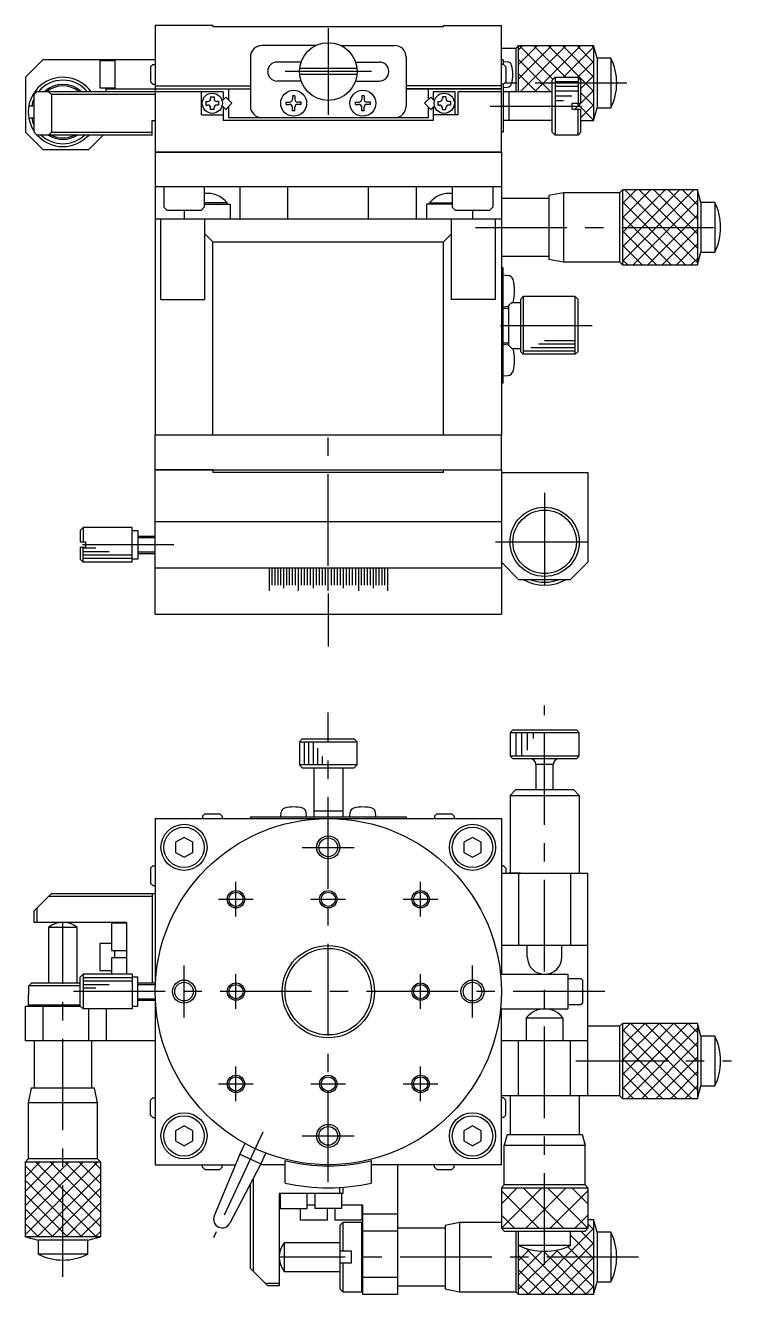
# Model space of a CAD drawing. Extents: x -1 to 373, y -8 to 363.
# Drawn here: x 128.2 to 250.6, y 143.5 to 363.4 of the extents above; entities that cross this region are included whole.
import ezdxf

# ---------------------------------------------------------------- set-up
doc = ezdxf.new("R2010")
doc.units = 0
doc.header["$LTSCALE"] = 0.5
doc.linetypes.add('CENTER', pattern=[50.8, 31.75, -6.35, 6.35, -6.35])
for name, color, linetype in [('MSM_CENTER', 1, 'CENTER'), ('MSM_CONTINUOUS', 7, 'CONTINUOUS'), ('MSM_NARROW', 5, 'CONTINUOUS')]:
    doc.layers.add(name, color=color, linetype=linetype)

msp = doc.modelspace()

# ---------------------------------------------------------------- linework, layer by layer
at = {"layer": 'MSM_CENTER'}
for p, q in [((180.69, 362.92), (180.69, 347.92)), ((188.19, 355.42), (173.19, 355.42)), ((232.44, 353.42), (211.39, 353.42)), ((208.73, 349.42), (226.27, 349.42)), ((206.18, 328.42), (250.6, 328.42)), ((210.55, 311.42), (229.43, 311.42)), ((180.69, 269.76), (180.69, 292.65)), ((218.19, 282.42), (218.19, 265.42)), ((153.94, 273.42), (136.29, 273.42)), ((209.69, 273.92), (226.69, 273.92)), ((180.69, 265), (180.69, 255.77)), ((180.69, 162.99), (180.69, 244.33)), ((218.19, 148.67), (218.19, 245.55)), ((176.19, 220.99), (185.19, 220.99)), ((164.69, 208.99), (164.69, 214.99)), ((196.69, 208.99), (196.69, 214.99)), ((161.69, 211.99), (167.69, 211.99)), ((177.69, 211.99), (183.69, 211.99)), ((193.69, 211.99), (199.69, 211.99)), ((134.69, 146.56), (134.69, 207.99)), ((155.69, 191.49), (155.69, 200.49)), ((205.69, 191.49), (205.69, 200.49)), ((164.69, 192.99), (164.69, 198.99)), ((196.69, 192.99), (196.69, 198.99)), ((228.6, 195.99), (136.29, 195.99)), ((164.69, 176.99), (164.69, 182.99)), ((196.69, 176.99), (196.69, 182.99)), ((223.6, 183.99), (250.6, 183.99)), ((161.69, 179.99), (167.69, 179.99)), ((177.69, 179.99), (183.69, 179.99)), ((193.69, 179.99), (199.69, 179.99)), ((169.32, 171.62), (160.79, 153.31)), ((176.19, 170.99), (185.19, 170.99)), ((234.44, 149.99), (172.19, 149.99))]:
    msp.add_line(p, q, dxfattribs=at)
at = {"layer": 'MSM_CONTINUOUS'}
for p, q in [((160.69, 363.42), (150.69, 363.42)), ((150.69, 363.42), (150.69, 341.42)), ((160.69, 363.42), (160.69, 363.22)), ((160.69, 363.22), (200.69, 363.22)), ((200.69, 363.42), (210.69, 363.42)), ((200.69, 363.22), (200.69, 363.42)), ((210.69, 341.42), (210.69, 363.42)), ((178.51, 359.92), (169.19, 359.92)), ((182.87, 359.92), (192.19, 359.92)), ((213.19, 359.42), (210.69, 359.42)), ((213.69, 359.92), (213.19, 359.42)), ((213.19, 359.42), (213.19, 351.92)), ((213.69, 351.92), (213.69, 359.92)), ((213.69, 359.92), (226.69, 359.92)), ((227.28, 357.72), (226.69, 359.92)), ((226.69, 359.92), (226.69, 346.92)), ((128.19, 354.42), (131.19, 357.42)), ((150.69, 357.42), (131.19, 357.42)), ((141.09, 357.27), (141.09, 352.57)), ((143.69, 357.27), (141.09, 357.27)), ((143.69, 357.42), (143.69, 352.42)), ((150.29, 356.62), (149.89, 356.22)), ((150.29, 356.62), (150.69, 356.62)), ((167.19, 357.92), (167.19, 349.42)), ((175.97, 357.07), (171.84, 357.07)), ((185.41, 357.07), (189.54, 357.07)), ((194.19, 357.92), (194.19, 349.42)), ((210.99, 357.42), (210.69, 357.42)), ((211.09, 356.62), (210.69, 356.62)), ((210.99, 357.42), (210.99, 356.62)), ((210.99, 357.17), (211.77, 357.1)), ((211.09, 356.62), (211.49, 356.22)), ((227.28, 357.72), (227.28, 349.12)), ((229.69, 357.72), (227.28, 357.72)), ((229.69, 357.72), (229.69, 349.12)), ((128.19, 354.42), (128.19, 344.92)), ((149.89, 356.22), (149.89, 353.62)), ((185.66, 355.92), (175.71, 355.92)), ((185.66, 354.92), (175.71, 354.92)), ((211.49, 356.22), (211.49, 353.62)), ((219.49, 353.92), (219.99, 354.42)), ((219.99, 354.42), (223.99, 354.42)), ((219.99, 354.42), (219.99, 344.42)), ((224.49, 353.92), (223.99, 354.42)), ((223.99, 354.42), (223.99, 349.92)), ((129.69, 351.42), (130.19, 351.92)), ((158.69, 351.92), (130.19, 351.92)), ((132.69, 351.42), (132.19, 351.92)), ((141.09, 352.57), (143.69, 352.57)), ((142.19, 351.92), (142.19, 352.42)), ((142.19, 352.42), (167.19, 352.42)), ((149.89, 353.62), (150.29, 353.22)), ((150.29, 353.22), (150.69, 353.22)), ((150.69, 352.92), (167.19, 352.92)), ((158.69, 347.92), (158.69, 351.92)), ((162.49, 351.92), (158.69, 351.92)), ((162.49, 351.92), (162.49, 350.53)), ((163.39, 352.42), (163.39, 350.53)), ((175.97, 353.77), (171.84, 353.77)), ((185.41, 353.77), (189.54, 353.77)), ((210.69, 352.92), (194.19, 352.92)), ((210.69, 352.92), (194.19, 352.92)), ((210.69, 352.42), (194.19, 352.42)), ((194.19, 352.42), (210.69, 352.42)), ((197.99, 352.42), (197.99, 350.53)), ((202.69, 351.92), (198.89, 351.92)), ((198.89, 351.92), (198.89, 350.53)), ((202.69, 347.92), (202.69, 351.92)), ((210.69, 351.92), (203.19, 351.92)), ((203.19, 347.92), (203.19, 351.92)), ((211.09, 353.22), (210.69, 353.22)), ((210.99, 353.22), (210.99, 344.92)), ((210.99, 352.67), (211.77, 352.73)), ((219.49, 351.92), (210.99, 351.92)), ((211.49, 353.62), (211.09, 353.22)), ((211.99, 351.92), (211.99, 346.92)), ((219.49, 344.92), (219.49, 353.92)), ((224.49, 349.92), (224.49, 353.92)), ((129.69, 344.92), (129.69, 351.42)), ((132.69, 351.42), (132.69, 344.92)), ((150.69, 351.42), (132.69, 351.42)), ((159.49, 350.22), (159.79, 350.22)), ((159.49, 350.22), (159.49, 349.62)), ((160.29, 351.02), (160.89, 351.02)), ((160.29, 351.02), (160.29, 350.72)), ((160.89, 351.02), (160.89, 350.72)), ((161.69, 350.22), (161.39, 350.22)), ((161.69, 350.22), (161.69, 349.62)), ((162.29, 350.33), (162.94, 350.98)), ((164, 349.92), (162.94, 350.98)), ((162.94, 348.86), (164, 349.92)), ((173.39, 350.12), (173.99, 350.12)), ((173.39, 349.72), (173.39, 350.12)), ((173.39, 349.72), (173.99, 349.72)), ((174.49, 351.22), (174.49, 350.62)), ((174.89, 351.22), (174.49, 351.22)), ((174.89, 351.22), (174.89, 350.62)), ((175.99, 350.12), (175.39, 350.12)), ((175.99, 349.72), (175.39, 349.72)), ((175.99, 349.72), (175.99, 350.12)), ((185.39, 350.12), (185.99, 350.12)), ((185.39, 349.72), (185.39, 350.12)), ((185.39, 349.72), (185.99, 349.72)), ((186.49, 351.22), (186.49, 350.62)), ((186.89, 351.22), (186.49, 351.22)), ((186.89, 351.22), (186.89, 350.62)), ((187.99, 350.12), (187.39, 350.12)), ((187.99, 349.72), (187.39, 349.72)), ((187.99, 349.72), (187.99, 350.12)), ((197.38, 349.92), (198.44, 350.98)), ((198.44, 348.86), (197.38, 349.92)), ((199.09, 350.33), (198.44, 350.98)), ((199.69, 350.22), (199.69, 349.62)), ((199.69, 350.22), (199.99, 350.22)), ((200.49, 351.02), (200.49, 350.72)), ((201.09, 351.02), (200.49, 351.02)), ((201.09, 351.02), (201.09, 350.72)), ((201.89, 350.22), (201.59, 350.22)), ((201.89, 350.22), (201.89, 349.62)), ((222.99, 349.92), (224.49, 349.92)), ((222.99, 348.92), (222.99, 349.92)), ((129.69, 349.42), (128.77, 349.42)), ((158.69, 347.92), (162.49, 347.92)), ((159.49, 349.62), (159.79, 349.62)), ((160.29, 348.82), (160.29, 349.12)), ((160.89, 348.82), (160.29, 348.82)), ((160.89, 348.82), (160.89, 349.12)), ((161.69, 349.62), (161.39, 349.62)), ((162.94, 348.86), (162.29, 349.5)), ((162.49, 349.31), (162.49, 346.92)), ((163.39, 349.31), (163.39, 347.42)), ((174.49, 348.62), (174.49, 349.22)), ((174.89, 348.62), (174.49, 348.62)), ((174.89, 348.62), (174.89, 349.22)), ((186.49, 348.62), (186.49, 349.22)), ((186.89, 348.62), (186.49, 348.62)), ((186.89, 348.62), (186.89, 349.22)), ((197.99, 349.31), (197.99, 347.42)), ((198.44, 348.86), (199.09, 349.5)), ((198.89, 349.31), (198.89, 346.92)), ((203.19, 347.92), (198.89, 347.92)), ((199.69, 349.62), (199.99, 349.62)), ((200.49, 348.82), (200.49, 349.12)), ((200.49, 348.82), (201.09, 348.82)), ((201.09, 348.82), (201.09, 349.12)), ((201.89, 349.62), (201.59, 349.62)), ((222.99, 348.92), (224.49, 348.92)), ((223.99, 344.42), (223.99, 348.92)), ((224.49, 344.92), (224.49, 348.92)), ((226.69, 346.92), (227.28, 349.12)), ((227.28, 349.12), (229.69, 349.12)), ((128.77, 347.42), (129.69, 347.42)), ((150.19, 344.42), (150.19, 346.92)), ((150.19, 346.92), (150.69, 346.92)), ((198.89, 346.92), (162.49, 346.92)), ((197.99, 347.42), (163.39, 347.42)), ((219.49, 346.92), (210.99, 346.92)), ((224.49, 346.92), (226.69, 346.92)), ((131.19, 341.92), (128.19, 344.92)), ((130.19, 344.42), (129.69, 344.92)), ((150.19, 344.42), (130.19, 344.42)), ((132.19, 344.42), (132.69, 344.92)), ((132.69, 344.92), (150.19, 344.92)), ((139.19, 341.92), (141.69, 344.42)), ((210.99, 344.92), (210.69, 344.92)), ((219.99, 344.42), (219.49, 344.92)), ((223.99, 344.42), (219.99, 344.42)), ((224.49, 344.92), (223.99, 344.42)), ((131.19, 341.92), (139.19, 341.92)), ((210.69, 341.42), (150.69, 341.42)), ((150.69, 341.42), (210.69, 341.42)), ((150.69, 341.42), (150.69, 292.42)), ((210.69, 341.42), (210.69, 292.42)), ((210.69, 335.42), (150.69, 335.42)), ((152.19, 335.42), (152.19, 331.92)), ((159.19, 335.42), (159.19, 331.92)), ((165.39, 329.92), (165.39, 335.42)), ((173.69, 329.92), (173.69, 335.42)), ((187.69, 329.92), (187.69, 335.42)), ((195.99, 329.92), (195.99, 335.42)), ((202.19, 335.42), (202.19, 331.92)), ((209.19, 335.42), (209.19, 331.92)), ((221.44, 334.42), (218.94, 333.92)), ((221.44, 334.42), (221.44, 322.42)), ((231.19, 334.42), (221.44, 334.42)), ((231.69, 334.92), (231.19, 334.42)), ((231.19, 334.42), (231.19, 322.42)), ((231.69, 334.92), (231.69, 321.92)), ((244.69, 334.92), (231.69, 334.92)), ((244.6, 334.92), (244.69, 334.82)), ((244.69, 334.92), (244.69, 321.92)), ((245.28, 332.72), (244.69, 334.92)), ((163.14, 332.67), (159.19, 332.67)), ((159.19, 332.42), (163.69, 332.42)), ((163.14, 332.42), (163.14, 332.67)), ((163.69, 332.42), (163.69, 329.92)), ((202.19, 332.42), (197.69, 332.42)), ((197.69, 332.42), (197.69, 329.92)), ((198.24, 332.67), (202.19, 332.67)), ((198.24, 332.42), (198.24, 332.67)), ((218.94, 333.42), (210.69, 333.42)), ((218.94, 333.92), (218.94, 322.92)), ((245.28, 332.72), (245.28, 324.12)), ((247.69, 332.72), (245.28, 332.72)), ((247.69, 332.72), (247.69, 324.12)), ((150.69, 329.92), (210.69, 329.92)), ((151.69, 315.92), (151.69, 329.92)), ((152.69, 331.42), (152.19, 331.92)), ((152.69, 331.42), (158.69, 331.42)), ((155.69, 331.42), (155.69, 329.92)), ((158.69, 331.42), (159.19, 331.92)), ((159.32, 315.92), (159.32, 329.92)), ((202.06, 315.92), (202.06, 329.92)), ((202.69, 331.42), (202.19, 331.92)), ((202.69, 331.42), (208.69, 331.42)), ((205.69, 331.42), (205.69, 329.92)), ((208.69, 331.42), (209.19, 331.92)), ((209.69, 315.92), (209.69, 329.92)), ((160.69, 325.92), (159.32, 327.28)), ((160.69, 292.42), (160.69, 325.92)), ((160.69, 325.92), (200.69, 325.92)), ((200.69, 325.92), (202.06, 327.28)), ((200.69, 292.42), (200.69, 325.92)), ((210.69, 323.42), (218.94, 323.42)), ((244.69, 321.92), (245.28, 324.12)), ((245.28, 324.12), (247.69, 324.12)), ((210.99, 321.42), (210.69, 321.42)), ((210.99, 301.42), (210.99, 321.42)), ((218.94, 322.92), (221.44, 322.42)), ((221.44, 322.42), (231.19, 322.42)), ((231.19, 322.42), (231.69, 321.92)), ((231.69, 321.92), (244.69, 321.92)), ((210.99, 320.17), (211.84, 320.09)), ((151.69, 315.92), (159.32, 315.92)), ((209.69, 315.92), (202.06, 315.92)), ((210.99, 314.67), (211.84, 314.74)), ((211.99, 314.92), (212.49, 315.42)), ((211.99, 307.92), (211.99, 314.92)), ((212.49, 315.42), (213.99, 315.42)), ((214.49, 316.42), (213.99, 315.92)), ((213.99, 315.92), (213.99, 306.92)), ((223.49, 316.42), (214.49, 316.42)), ((214.49, 316.42), (214.49, 306.42)), ((223.49, 306.42), (223.49, 316.42)), ((223.99, 315.92), (223.49, 316.42)), ((223.99, 306.92), (223.99, 315.92)), ((210.99, 314.42), (211.99, 314.42)), ((210.99, 308.42), (211.99, 308.42)), ((210.99, 308.17), (211.99, 308.08)), ((211.99, 307.92), (212.49, 307.42)), ((212.49, 307.42), (213.99, 307.42)), ((213.99, 306.92), (214.49, 306.42)), ((223.49, 306.42), (214.49, 306.42)), ((223.99, 306.92), (223.49, 306.42)), ((210.99, 301.42), (210.69, 301.42)), ((210.99, 302.67), (211.84, 302.74)), ((210.69, 292.42), (150.69, 292.42)), ((150.69, 261.42), (150.69, 292.42)), ((210.69, 286.42), (210.69, 292.42)), ((150.69, 286.42), (210.69, 286.42)), ((160.69, 286.42), (150.69, 286.42)), ((160.69, 286.42), (160.69, 285.92)), ((200.69, 285.92), (160.69, 285.92)), ((200.69, 286.42), (210.69, 286.42)), ((200.69, 285.92), (200.69, 286.42)), ((210.69, 286.42), (210.69, 261.42)), ((210.69, 285.92), (225.69, 285.92)), ((225.69, 285.92), (225.69, 270.42)), ((210.69, 277.42), (150.69, 277.42)), ((137.69, 275.92), (138.19, 276.42)), ((137.69, 275.92), (137.69, 273.92)), ((138.19, 276.42), (138.19, 273.92)), ((146.69, 276.42), (138.19, 276.42)), ((146.69, 270.42), (146.69, 276.42)), ((146.69, 275.92), (147.69, 275.92)), ((147.69, 275.92), (147.69, 270.92)), ((147.69, 274.92), (150.69, 274.92)), ((137.69, 273.92), (138.69, 273.92)), ((138.69, 272.92), (137.69, 272.92)), ((137.69, 272.92), (137.69, 270.92)), ((138.19, 270.42), (138.19, 272.92)), ((138.69, 272.92), (138.69, 273.92)), ((137.69, 270.92), (138.19, 270.42)), ((147.69, 270.92), (146.69, 270.92)), ((147.69, 271.92), (150.69, 271.92)), ((146.69, 270.42), (138.19, 270.42)), ((150.69, 269.42), (210.69, 269.42)), ((170.43, 269.42), (170.43, 265.42)), ((170.92, 269.42), (170.92, 266.42)), ((171.42, 269.42), (171.42, 266.42)), ((171.92, 269.42), (171.92, 266.42)), ((172.42, 269.42), (172.42, 266.42)), ((172.92, 269.42), (172.92, 265.92)), ((173.43, 269.42), (173.43, 266.42)), ((173.94, 269.42), (173.94, 266.42)), ((174.45, 269.42), (174.45, 266.42)), ((174.96, 269.42), (174.96, 266.42)), ((175.48, 269.42), (175.48, 265.42)), ((176, 269.42), (176, 266.42)), ((176.51, 269.42), (176.51, 266.42)), ((177.03, 269.42), (177.03, 266.42)), ((177.55, 269.42), (177.55, 266.42)), ((178.07, 269.42), (178.07, 265.92)), ((178.6, 269.42), (178.6, 266.42)), ((179.12, 269.42), (179.12, 266.42)), ((179.64, 269.42), (179.64, 266.42)), ((180.17, 269.42), (180.17, 266.42)), ((180.69, 265.42), (180.69, 269.42)), ((181.21, 269.42), (181.21, 266.42)), ((181.74, 269.42), (181.74, 266.42)), ((182.26, 269.42), (182.26, 266.42)), ((182.78, 269.42), (182.78, 266.42)), ((183.3, 269.42), (183.3, 265.92)), ((183.82, 269.42), (183.82, 266.42)), ((184.34, 269.42), (184.34, 266.42)), ((184.86, 269.42), (184.86, 266.42)), ((185.38, 269.42), (185.38, 266.42)), ((185.9, 269.42), (185.9, 265.42)), ((186.41, 269.42), (186.41, 266.42)), ((186.93, 269.42), (186.93, 266.42)), ((187.44, 269.42), (187.44, 266.42)), ((187.95, 269.42), (187.95, 266.42)), ((188.45, 269.42), (188.45, 265.92)), ((188.96, 269.42), (188.96, 266.42)), ((189.46, 269.42), (189.46, 266.42)), ((189.96, 269.42), (189.96, 266.42)), ((190.46, 269.42), (190.46, 266.42)), ((190.95, 269.42), (190.95, 265.42)), ((213.69, 267.42), (210.69, 270.42)), ((222.69, 267.42), (225.69, 270.42)), ((213.69, 267.42), (222.69, 267.42)), ((150.69, 261.42), (210.69, 261.42)), ((176.19, 239.79), (175.69, 239.29)), ((176.19, 239.79), (185.19, 239.79)), ((185.19, 239.79), (185.69, 239.29)), ((212.69, 241.34), (212.19, 240.84)), ((224.19, 240.84), (212.19, 240.84)), ((212.19, 240.84), (212.19, 236.84)), ((212.69, 241.34), (223.69, 241.34)), ((224.19, 240.84), (223.69, 241.34)), ((224.19, 236.84), (224.19, 240.84)), ((175.69, 239.29), (185.69, 239.29)), ((175.69, 239.29), (175.69, 235.29)), ((185.69, 235.29), (185.69, 239.29)), ((212.19, 236.84), (224.19, 236.84)), ((212.19, 236.84), (212.69, 236.34)), ((223.69, 236.34), (212.69, 236.34)), ((219.69, 235.34), (216.69, 235.34)), ((216.69, 235.34), (216.69, 230.99)), ((219.69, 230.99), (219.69, 235.34)), ((223.69, 236.34), (224.19, 236.84)), ((185.69, 235.29), (175.69, 235.29)), ((175.69, 235.29), (176.19, 234.79)), ((176.19, 234.79), (185.19, 234.79)), ((178.19, 234.79), (178.19, 226.29)), ((183.19, 234.79), (183.19, 226.29)), ((185.19, 234.79), (185.69, 235.29)), ((212.19, 229.99), (213.19, 230.99)), ((213.19, 230.99), (223.19, 230.99)), ((223.19, 230.99), (224.19, 229.99)), ((212.19, 229.99), (224.19, 229.99)), ((212.19, 229.99), (212.19, 216.49)), ((224.19, 229.99), (224.19, 216.49)), ((158.89, 226.39), (159.29, 226.79)), ((159.29, 226.79), (158.89, 226.39)), ((159.29, 226.79), (161.89, 226.79)), ((161.89, 226.79), (162.29, 226.39)), ((162.29, 226.39), (161.89, 226.79)), ((172.44, 226.29), (172.51, 227.07)), ((176.94, 226.29), (176.87, 227.07)), ((178.19, 227.29), (183.19, 227.29)), ((184.44, 226.29), (184.51, 227.07)), ((188.94, 226.29), (188.87, 227.07)), ((199.09, 226.39), (199.49, 226.79)), ((199.49, 226.79), (199.09, 226.39)), ((199.49, 226.79), (202.09, 226.79)), ((202.09, 226.79), (202.49, 226.39)), ((202.49, 226.39), (202.09, 226.79)), ((150.69, 225.99), (150.69, 197.49)), ((150.69, 225.99), (210.69, 225.99)), ((158.89, 226.39), (158.89, 225.99)), ((158.89, 226.39), (158.89, 225.99)), ((162.29, 226.39), (162.29, 225.99)), ((162.29, 226.39), (162.29, 225.99)), ((167.19, 226.29), (194.19, 226.29)), ((167.19, 226.29), (167.19, 225.99)), ((194.19, 226.29), (194.19, 225.99)), ((199.09, 226.39), (199.09, 225.99)), ((199.09, 226.39), (199.09, 225.99)), ((202.49, 226.39), (202.49, 225.99)), ((202.49, 226.39), (202.49, 225.99)), ((210.69, 225.99), (210.69, 198.99)), ((155.69, 222.72), (154.19, 221.86)), ((157.19, 221.86), (155.69, 222.72)), ((205.69, 222.72), (204.19, 221.86)), ((207.19, 221.86), (205.69, 222.72)), ((154.19, 221.86), (154.19, 220.12)), ((154.19, 220.12), (155.69, 219.26)), ((155.69, 219.26), (157.19, 220.12)), ((157.19, 220.12), (157.19, 221.86)), ((204.19, 221.86), (204.19, 220.12)), ((204.19, 220.12), (205.69, 219.26)), ((205.69, 219.26), (207.19, 220.12)), ((207.19, 220.12), (207.19, 221.86)), ((149.89, 217.39), (150.29, 217.79)), ((150.29, 217.79), (150.69, 217.79)), ((211.09, 217.79), (210.69, 217.79)), ((211.49, 217.39), (211.09, 217.79)), ((149.89, 217.39), (149.89, 214.79)), ((210.69, 216.49), (225.69, 216.49)), ((211.49, 217.39), (211.49, 216.49)), ((213.99, 216.49), (211.99, 216.49)), ((213.69, 216.49), (213.69, 203.99)), ((222.69, 216.49), (222.69, 203.99)), ((225.69, 177.99), (225.69, 216.49)), ((150.29, 214.39), (149.89, 214.79)), ((150.29, 214.39), (150.69, 214.39)), ((129.69, 209.99), (132.69, 212.99)), ((150.19, 212.49), (132.19, 212.49)), ((132.69, 212.99), (150.69, 212.99)), ((150.19, 212.99), (150.19, 197.49)), ((129.69, 207.99), (129.69, 209.99)), ((130.19, 210.49), (130.19, 207.99)), ((145.69, 207.99), (129.69, 207.99)), ((132.19, 207.11), (132.19, 197.49)), ((137.19, 207.11), (132.19, 207.11)), ((137.19, 197.49), (137.19, 207.11)), ((145.69, 207.84), (143.09, 207.84)), ((143.09, 207.84), (143.09, 203.14)), ((145.69, 207.99), (145.69, 198.99)), ((141.09, 204.34), (141.09, 199.64)), ((143.09, 204.34), (141.09, 204.34)), ((143.09, 203.14), (145.69, 203.14)), ((143.69, 201.84), (143.69, 203.14)), ((225.69, 203.99), (210.69, 203.99)), ((215.19, 201.99), (215.19, 203.99)), ((221.19, 201.99), (221.19, 203.99)), ((143.09, 201.84), (143.09, 198.99)), ((145.69, 201.84), (143.09, 201.84)), ((137.69, 198.49), (138.19, 198.99)), ((137.69, 193.49), (137.69, 198.49)), ((138.19, 198.99), (138.19, 192.99)), ((146.69, 198.99), (138.19, 198.99)), ((141.09, 199.64), (143.09, 199.64)), ((146.69, 198.99), (146.69, 192.99)), ((147.69, 198.49), (146.69, 198.49)), ((147.69, 193.49), (147.69, 198.49)), ((210.54, 198.99), (222.19, 198.99)), ((222.19, 198.99), (222.19, 192.99)), ((222.19, 198.24), (224.49, 198.24)), ((224.79, 197.94), (224.49, 198.24)), ((224.79, 194.04), (224.79, 197.94)), ((128.77, 196.99), (129.28, 197.49)), ((128.77, 195.49), (128.77, 196.99)), ((137.69, 196.99), (128.77, 196.99)), ((129.28, 197.49), (137.69, 197.49)), ((147.69, 197.49), (150.73, 197.49)), ((128.69, 195.49), (128.77, 195.49)), ((128.69, 195.49), (128.69, 193.69)), ((128.69, 193.69), (137.69, 193.69)), ((128.69, 193.69), (128.89, 193.49)), ((147.69, 194.49), (150.73, 194.49)), ((150.69, 194.49), (150.69, 165.99)), ((222.19, 193.74), (224.49, 193.74)), ((224.49, 193.74), (224.79, 194.04)), ((128.19, 187.49), (128.19, 193.49)), ((128.19, 193.49), (137.69, 193.49)), ((131.19, 193.49), (131.19, 187.49)), ((137.69, 193.49), (138.19, 192.99)), ((146.69, 192.99), (138.19, 192.99)), ((139.19, 187.49), (139.19, 192.99)), ((142.19, 192.99), (142.19, 187.49)), ((146.69, 193.49), (147.69, 193.49)), ((210.54, 192.99), (222.19, 192.99)), ((210.69, 165.99), (210.69, 192.99)), ((215.01, 191.42), (221.36, 191.42)), ((215.01, 191.42), (215.01, 187.49)), ((221.36, 191.42), (221.36, 187.49)), ((231.19, 189.99), (225.69, 189.99)), ((231.69, 190.49), (231.19, 189.99)), ((231.19, 189.99), (231.19, 177.99)), ((231.69, 190.49), (231.69, 177.49)), ((244.69, 190.49), (231.69, 190.49)), ((244.69, 190.49), (244.69, 177.49)), ((245.28, 188.29), (244.69, 190.49)), ((150.69, 187.49), (128.19, 187.49)), ((129.69, 187.49), (129.69, 179.24)), ((139.69, 179.24), (139.69, 187.49)), ((225.69, 187.49), (210.69, 187.49)), ((213.69, 177.99), (213.69, 187.49)), ((222.69, 177.99), (222.69, 187.49)), ((245.28, 188.29), (245.28, 179.69)), ((247.69, 188.29), (245.28, 188.29)), ((247.69, 188.29), (247.69, 179.69)), ((129.19, 179.24), (128.69, 176.74)), ((140.19, 179.24), (129.19, 179.24)), ((140.69, 176.74), (140.19, 179.24)), ((244.69, 177.49), (245.28, 179.69)), ((245.28, 179.69), (247.69, 179.69)), ((128.69, 176.74), (128.69, 166.99)), ((140.69, 176.74), (128.69, 176.74)), ((140.69, 166.99), (140.69, 176.74)), ((149.89, 177.19), (150.29, 177.59)), ((149.89, 174.59), (149.89, 177.19)), ((150.29, 177.59), (150.69, 177.59)), ((210.69, 177.99), (225.69, 177.99)), ((211.09, 177.59), (210.69, 177.59)), ((211.49, 177.19), (211.09, 177.59)), ((211.49, 174.59), (211.49, 177.19)), ((212.19, 177.99), (212.19, 171.24)), ((224.19, 177.99), (224.19, 171.24)), ((225.69, 177.99), (231.19, 177.99)), ((231.19, 177.99), (231.69, 177.49)), ((231.69, 177.49), (244.69, 177.49)), ((150.29, 174.19), (149.89, 174.59)), ((150.29, 174.19), (150.69, 174.19)), ((211.09, 174.19), (210.69, 174.19)), ((211.09, 174.19), (211.49, 174.59)), ((155.69, 172.72), (154.19, 171.86)), ((154.19, 171.86), (154.19, 170.12)), ((157.19, 171.86), (155.69, 172.72)), ((157.19, 170.12), (157.19, 171.86)), ((205.69, 172.72), (204.19, 171.86)), ((204.19, 171.86), (204.19, 170.12)), ((207.19, 171.86), (205.69, 172.72)), ((207.19, 170.12), (207.19, 171.86)), ((154.19, 170.12), (155.69, 169.26)), ((155.69, 169.26), (157.19, 170.12)), ((166.2, 169.65), (165.35, 167.83)), ((204.19, 170.12), (205.69, 169.26)), ((205.69, 169.26), (207.19, 170.12)), ((211.69, 171.24), (211.19, 169.37)), ((211.19, 162.49), (211.19, 169.37)), ((211.19, 169.37), (225.19, 169.37)), ((211.69, 171.24), (224.69, 171.24)), ((224.69, 171.24), (225.19, 169.37)), ((225.05, 169.87), (225.19, 169.37)), ((225.19, 162.49), (225.19, 169.37)), ((165.35, 167.83), (160.92, 157.14)), ((165.35, 167.83), (168.98, 166.14)), ((169.82, 167.95), (168.98, 166.14)), ((128.69, 166.99), (128.19, 166.49)), ((128.19, 153.49), (128.19, 166.49)), ((128.19, 166.49), (141.19, 166.49)), ((140.69, 166.99), (128.69, 166.99)), ((141.19, 166.49), (140.69, 166.99)), ((141.19, 166.49), (141.19, 153.49)), ((150.69, 165.99), (164.59, 165.99)), ((158.89, 165.59), (158.89, 165.99)), ((159.29, 165.19), (158.89, 165.59)), ((159.29, 165.19), (161.89, 165.19)), ((162.29, 165.59), (161.89, 165.19)), ((162.29, 165.59), (162.29, 165.99)), ((168.98, 166.14), (163.64, 155.87)), ((173.19, 165.99), (168.9, 165.99)), ((173.19, 162.83), (173.19, 166.74)), ((188.19, 162.83), (188.19, 166.74)), ((210.69, 165.99), (188.19, 165.99)), ((192.69, 165.99), (192.69, 143.49)), ((199.09, 165.59), (199.09, 165.99)), ((199.49, 165.19), (199.09, 165.59)), ((199.49, 165.19), (202.09, 165.19)), ((202.49, 165.59), (202.09, 165.19)), ((202.49, 165.59), (202.49, 165.99)), ((167.69, 163.66), (167.69, 147.49)), ((167.19, 147.99), (167.19, 162.7)), ((183.19, 160.99), (172.19, 160.99)), ((172.19, 160.99), (172.19, 144.99)), ((172.34, 160.99), (172.34, 158.39)), ((177.04, 158.39), (177.04, 160.99)), ((178.34, 160.99), (178.34, 158.39)), ((182.69, 160.99), (182.69, 162.05)), ((183.04, 158.39), (183.04, 160.99)), ((183.19, 162.08), (183.19, 160.99)), ((210.69, 161.99), (211.19, 162.49)), ((210.69, 161.99), (225.69, 161.99)), ((210.69, 161.99), (210.69, 154.99)), ((225.19, 162.49), (211.19, 162.49)), ((225.19, 162.49), (225.69, 161.99)), ((225.69, 161.99), (225.69, 154.99)), ((172.34, 158.39), (177.04, 158.39)), ((175.84, 158.39), (175.84, 156.39)), ((178.34, 158.99), (177.04, 158.99)), ((183.04, 158.39), (178.34, 158.39)), ((180.54, 156.39), (180.54, 158.39)), ((181.84, 158.39), (181.84, 156.39)), ((186.69, 158.99), (183.04, 158.99)), ((186.54, 156.39), (186.54, 158.99)), ((186.69, 143.49), (186.69, 158.99)), ((160.92, 157.14), (160.92, 157.14)), ((180.54, 156.39), (175.84, 156.39)), ((186.54, 156.39), (181.84, 156.39)), ((186.69, 157.49), (192.69, 157.49)), ((225.69, 156.49), (226.69, 156.49)), ((227.28, 154.29), (226.69, 156.49)), ((226.69, 156.49), (226.69, 143.49)), ((183.19, 155.99), (182.69, 155.49)), ((182.69, 155.49), (182.69, 144.49)), ((183.19, 155.99), (183.19, 150.99)), ((186.49, 155.99), (183.19, 155.99)), ((186.49, 143.99), (186.49, 155.99)), ((186.69, 155.79), (186.49, 155.99)), ((192.69, 154.49), (186.69, 154.49)), ((200.94, 154.99), (192.69, 154.99)), ((203.44, 155.99), (200.94, 155.49)), ((200.94, 155.49), (200.94, 144.49)), ((210.69, 155.99), (203.44, 155.99)), ((203.44, 155.99), (203.44, 143.99)), ((210.69, 154.99), (225.69, 154.99)), ((211.19, 154.49), (210.69, 154.99)), ((211.19, 154.49), (225.19, 154.49)), ((213.19, 154.49), (213.19, 143.99)), ((213.69, 151.99), (213.69, 154.49)), ((222.69, 151.99), (222.69, 154.49)), ((225.19, 154.49), (225.69, 154.99)), ((225.69, 154.99), (225.69, 154.99)), ((229.69, 154.29), (227.28, 154.29)), ((227.28, 154.29), (227.28, 145.69)), ((229.69, 154.29), (229.69, 145.69)), ((128.19, 153.49), (130.39, 152.9)), ((141.19, 153.49), (128.19, 153.49)), ((130.39, 152.9), (130.39, 150.49)), ((138.99, 152.9), (130.39, 152.9)), ((138.99, 152.9), (141.19, 153.49)), ((138.99, 150.49), (138.99, 152.9)), ((182.69, 152.49), (173.07, 152.49)), ((173.07, 152.49), (173.07, 147.49)), ((222.69, 151.99), (213.69, 151.99)), ((213.69, 143.49), (213.69, 151.99)), ((138.99, 150.49), (130.39, 150.49)), ((184.69, 150.99), (182.69, 150.99)), ((184.69, 148.99), (184.69, 150.99)), ((170.19, 144.99), (167.19, 147.99)), ((173.07, 147.49), (182.69, 147.49)), ((182.69, 148.99), (184.69, 148.99)), ((183.19, 148.99), (183.19, 143.99)), ((169.69, 145.49), (172.19, 145.49)), ((186.69, 146.49), (192.69, 146.49)), ((226.69, 143.49), (227.28, 145.69)), ((227.28, 145.69), (229.69, 145.69)), ((172.19, 144.99), (170.19, 144.99)), ((182.69, 144.49), (183.19, 143.99)), ((183.19, 143.99), (186.49, 143.99)), ((186.49, 143.99), (186.69, 144.19)), ((192.69, 143.49), (186.69, 143.49)), ((192.69, 144.99), (200.94, 144.99)), ((200.94, 144.49), (203.44, 143.99)), ((203.44, 143.99), (213.19, 143.99)), ((213.19, 143.99), (213.69, 143.49)), ((226.69, 143.49), (213.69, 143.49))]:
    msp.add_line(p, q, dxfattribs=at)
for centre, radius in [((180.69, 355.42), 5), ((174.69, 349.92), 2.25), ((186.69, 349.92), 2.25), ((160.59, 349.92), 1.75), ((200.79, 349.92), 1.75), ((218.19, 273.92), 6), ((218.19, 273.92), 5.5), ((180.69, 195.99), 30), ((155.69, 220.99), 4), ((155.69, 220.99), 3.5), ((205.69, 220.99), 4), ((205.69, 220.99), 3.5), ((180.69, 220.99), 1.62), ((164.69, 211.99), 1.23), ((180.69, 211.99), 1.23), ((196.69, 211.99), 1.23), ((180.69, 195.99), 7.5), ((155.69, 195.99), 1.62), ((164.69, 195.99), 1.23), ((196.69, 195.99), 1.23), ((205.69, 195.99), 1.62), ((164.69, 179.99), 1.23), ((180.69, 179.99), 1.23), ((196.69, 179.99), 1.23), ((155.69, 170.99), 4), ((155.69, 170.99), 3.5), ((205.69, 170.99), 4), ((205.69, 170.99), 3.5), ((180.69, 170.99), 1.62)]:
    msp.add_circle(centre, radius, dxfattribs=at)
for centre, radius, start, end in [((169.19, 357.92), 2, 90.0001, 180), ((192.19, 357.92), 2, 0, 90), ((171.84, 355.42), 1.65, 90, 270), ((189.54, 355.42), 1.65, 270, 90), ((211.7, 356.3), 0.8, 15.4427, 85.0004), ((206.69, 354.92), 6, 344.5574, 15.4429), ((220.94, 353.42), 9.75, 333.8162, 26.1838), ((134.69, 348.42), 6, 35.6853, 213.5573), ((134.69, 348.42), 5.5, 39.5212, 140.4788), ((134.69, 348.42), 4.75, 47.4631, 132.5369), ((134.69, 348.42), 4.5, 51.0576, 128.9424), ((211.7, 353.53), 0.8, 275.0006, 344.5573), ((134.69, 348.42), 5.5, 155.38, 169.5243), ((159.79, 350.72), 0.5, 270, 0), ((161.39, 350.72), 0.5, 180, 270), ((173.99, 350.62), 0.5, 270.0004, 0), ((173.99, 349.22), 0.5, 0, 89.9982), ((175.39, 350.62), 0.5, 180, 269.9983), ((175.39, 349.22), 0.5, 90.0017, 180), ((185.99, 350.62), 0.5, 270, 0), ((185.99, 349.22), 0.5, 0, 89.9982), ((187.39, 350.62), 0.5, 180, 269.9983), ((187.39, 349.22), 0.5, 90.0017, 180), ((199.99, 350.72), 0.5, 270, 0), ((201.59, 350.72), 0.5, 180, 270), ((159.79, 349.12), 0.5, 359.9999, 89.9999), ((161.39, 349.12), 0.5, 89.9999, 179.9999), ((169.19, 349.42), 2, 180, 270), ((192.19, 349.42), 2, 270, 0), ((199.99, 349.12), 0.5, 0, 90), ((201.59, 349.12), 0.5, 90, 180), ((134.69, 348.42), 5.5, 190.4757, 204.62), ((134.69, 348.42), 6, 221.8103, 318.1897), ((134.69, 348.42), 5.5, 226.6582, 313.3418), ((134.69, 348.42), 4.75, 237.3631, 302.6369), ((134.69, 348.42), 4.5, 242.734, 297.266), ((159.69, 329.88), 4.43, 38.8801, 96.4701), ((201.69, 329.88), 4.43, 83.5142, 141.1199), ((238.94, 328.42), 9.75, 333.8162, 26.1838), ((211.75, 319.1), 1, 16.257, 85), ((205.99, 317.42), 7, 343.743, 16.257), ((211.75, 315.74), 1, 275, 283.881), ((211.75, 307.1), 1, 76.119, 85), ((205.99, 305.42), 7, 343.743, 16.257), ((211.75, 303.74), 1, 275, 343.743), ((218.19, 273.92), 7.5, 240.0739, 299.9261), ((218.19, 273.92), 7, 248.2132, 291.7868), ((215.69, 235.34), 1, 0, 90), ((220.69, 235.34), 1, 90, 180), ((173.3, 227), 0.8, 105.4427, 174.9994), ((174.69, 221.99), 6, 74.5573, 105.4427), ((176.07, 227), 0.8, 4.9995, 74.5573), ((185.3, 227), 0.8, 105.4427, 175.0005), ((186.69, 221.99), 6, 74.5573, 105.4427), ((188.07, 227), 0.8, 5.0006, 74.5573), ((134.69, 203.99), 4, 51.3178, 128.6822), ((218.19, 201.99), 3, 180, 0), ((218.19, 188.99), 4, 37.463, 142.537), ((238.94, 183.99), 9.75, 333.8162, 26.1838), ((180.69, 195.99), 30.2, 255.6204, 284.3796), ((180.69, 195.99), 34, 257.2564, 282.7436), ((162.31, 156.56), 1.5, 157.4825, 332.5175), ((220.94, 149.99), 9.75, 333.8162, 26.1838), ((176.19, 149.99), 4, 141.3178, 218.6822), ((218.19, 161.61), 10.62, 244.94, 295.06), ((134.69, 159.23), 9.75, 243.8162, 296.1838)]:
    msp.add_arc(centre, radius, start, end, dxfattribs=at)
at = {"layer": 'MSM_NARROW'}
for p, q in [((213.69, 359.16), (214.44, 359.92)), ((213.69, 356.66), (216.94, 359.92)), ((213.69, 354.16), (219.44, 359.92)), ((213.79, 359.92), (219.64, 354.07)), ((213.94, 351.92), (221.94, 359.92)), ((216.29, 359.92), (221.79, 354.42)), ((216.44, 351.92), (224.44, 359.92)), ((218.79, 359.92), (226.69, 352.01)), ((221.29, 359.92), (226.69, 354.51)), ((221.44, 354.42), (226.69, 359.66)), ((223.79, 359.92), (226.69, 357.01)), ((226.29, 359.92), (226.69, 359.51)), ((213.69, 357.51), (219.29, 351.92)), ((223.94, 354.42), (226.69, 357.16)), ((213.69, 355.01), (216.79, 351.92)), ((224.49, 352.46), (226.69, 354.66)), ((223.99, 353.62), (219.99, 353.62)), ((223.99, 352.82), (219.99, 352.82)), ((223.99, 352.02), (219.99, 352.02)), ((223.44, 348.92), (226.69, 352.16)), ((219.99, 351.22), (222.89, 351.22)), ((219.99, 350.42), (221.46, 350.42)), ((223.79, 349.92), (226.69, 347.01)), ((224.49, 351.71), (226.69, 349.51)), ((224.49, 347.46), (226.69, 349.66)), ((226.44, 346.92), (226.69, 347.16)), ((231.69, 332.55), (234.06, 334.92)), ((231.69, 330.05), (236.56, 334.92)), ((231.69, 327.55), (239.06, 334.92)), ((231.69, 325.05), (241.56, 334.92)), ((231.69, 322.55), (244.06, 334.92)), ((232.1, 334.92), (244.69, 322.32)), ((234.6, 334.92), (244.69, 324.82)), ((237.1, 334.92), (244.69, 327.32)), ((239.6, 334.92), (244.69, 329.82)), ((242.1, 334.92), (244.69, 332.32)), ((231.69, 332.82), (242.6, 321.92)), ((233.56, 321.92), (244.69, 333.05)), ((231.69, 330.32), (240.1, 321.92)), ((236.06, 321.92), (244.69, 330.55)), ((231.69, 327.82), (237.6, 321.92)), ((238.56, 321.92), (244.69, 328.05)), ((241.06, 321.92), (244.69, 325.55)), ((231.69, 325.32), (235.1, 321.92)), ((231.69, 322.82), (232.6, 321.92)), ((243.56, 321.92), (244.69, 323.05)), ((217.11, 308.22), (223.49, 308.22)), ((218.17, 308.82), (223.49, 308.82)), ((214.49, 307.02), (223.49, 307.02)), ((215.78, 307.62), (223.49, 307.62)), ((140.4, 272.82), (138.19, 272.82)), ((147.69, 274.65), (150.69, 274.65)), ((142.69, 272.22), (138.19, 272.22)), ((146.69, 271.62), (138.19, 271.62)), ((146.69, 271.02), (138.19, 271.02)), ((147.69, 272.19), (150.71, 272.19)), ((213.19, 240.84), (213.19, 236.84)), ((214.19, 240.84), (214.19, 236.84)), ((215.19, 240.84), (215.19, 237.84)), ((216.19, 240.84), (216.19, 239.84)), ((176.49, 239.29), (176.49, 235.29)), ((177.29, 239.29), (177.29, 235.29)), ((178.09, 239.29), (178.09, 235.29)), ((178.89, 235.29), (178.89, 238.19)), ((179.69, 235.29), (179.69, 236.76)), ((146.69, 198.39), (138.19, 198.39)), ((146.69, 197.79), (138.19, 197.79)), ((142.69, 197.19), (138.19, 197.19)), ((140.4, 196.59), (138.19, 196.59)), ((147.69, 197.22), (150.71, 197.22)), ((147.69, 194.76), (150.71, 194.76)), ((231.69, 189.15), (233.04, 190.49)), ((231.69, 186.65), (235.54, 190.49)), ((231.69, 184.15), (238.04, 190.49)), ((231.69, 181.65), (240.54, 190.49)), ((231.69, 179.15), (243.04, 190.49)), ((231.69, 189.42), (243.62, 177.49)), ((232.54, 177.49), (244.69, 189.65)), ((233.12, 190.49), (244.69, 178.92)), ((235.62, 190.49), (244.69, 181.42)), ((238.12, 190.49), (244.69, 183.92)), ((240.62, 190.49), (244.69, 186.42)), ((243.12, 190.49), (244.69, 188.92)), ((235.04, 177.49), (244.69, 187.15)), ((231.69, 186.92), (241.12, 177.49)), ((231.69, 184.42), (238.62, 177.49)), ((237.54, 177.49), (244.69, 184.65)), ((231.69, 181.92), (236.12, 177.49)), ((240.04, 177.49), (244.69, 182.15)), ((231.69, 179.42), (233.62, 177.49)), ((242.54, 177.49), (244.69, 179.65)), ((128.19, 166.42), (128.26, 166.49)), ((128.19, 163.92), (130.76, 166.49)), ((128.19, 161.42), (133.26, 166.49)), ((128.19, 158.92), (135.76, 166.49)), ((128.19, 156.42), (138.26, 166.49)), ((128.19, 153.92), (140.76, 166.49)), ((128.19, 165.77), (140.47, 153.49)), ((129.97, 166.49), (141.19, 155.27)), ((132.47, 166.49), (141.19, 157.77)), ((134.97, 166.49), (141.19, 160.27)), ((137.47, 166.49), (141.19, 162.77)), ((139.97, 166.49), (141.19, 165.27)), ((128.19, 163.27), (137.97, 153.49)), ((130.26, 153.49), (141.19, 164.42)), ((128.19, 160.77), (135.47, 153.49)), ((132.76, 153.49), (141.19, 161.92)), ((213.45, 161.99), (210.69, 159.23)), ((217.69, 161.99), (210.69, 154.99)), ((217.2, 154.99), (210.69, 161.5)), ((221.45, 154.99), (214.45, 161.99)), ((221.93, 161.99), (214.93, 154.99)), ((225.69, 154.99), (218.69, 161.99)), ((225.69, 161.5), (219.17, 154.99)), ((225.69, 159.23), (222.93, 161.99)), ((135.26, 153.49), (141.19, 159.42)), ((128.19, 158.27), (132.97, 153.49)), ((137.76, 153.49), (141.19, 156.92)), ((212.96, 154.99), (210.69, 157.26)), ((225.69, 157.26), (223.42, 154.99)), ((128.19, 155.77), (130.47, 153.49)), ((140.26, 153.49), (141.19, 154.42)), ((215.26, 143.49), (226.69, 154.92)), ((224.47, 154.49), (226.69, 152.27)), ((225.69, 155.77), (226.69, 154.77)), ((213.69, 151.92), (213.74, 151.97)), ((217.76, 143.49), (226.69, 152.42)), ((222.19, 151.77), (226.69, 147.27)), ((222.69, 153.77), (226.69, 149.77)), ((213.69, 149.42), (215.59, 151.31)), ((213.69, 144.42), (220.52, 151.25)), ((213.69, 146.92), (217.77, 151)), ((213.69, 150.27), (220.47, 143.49)), ((214.97, 151.49), (222.97, 143.49)), ((217.97, 150.99), (225.47, 143.49)), ((220.26, 151.19), (226.69, 144.77)), ((220.26, 143.49), (226.69, 149.92)), ((213.69, 147.77), (217.97, 143.49)), ((222.76, 143.49), (226.69, 147.42)), ((213.69, 145.27), (215.47, 143.49)), ((225.26, 143.49), (226.69, 144.92))]:
    msp.add_line(p, q, dxfattribs=at)
for centre, radius in [((180.69, 220.99), 2), ((164.69, 211.99), 1.5), ((180.69, 211.99), 1.5), ((196.69, 211.99), 1.5), ((180.69, 195.99), 8), ((155.69, 195.99), 2), ((205.69, 195.99), 2), ((164.69, 195.99), 1.5), ((196.69, 195.99), 1.5), ((164.69, 179.99), 1.5), ((180.69, 179.99), 1.5), ((196.69, 179.99), 1.5), ((180.69, 170.99), 2)]:
    msp.add_circle(centre, radius, dxfattribs=at)

doc.saveas('drawing.dxf')
